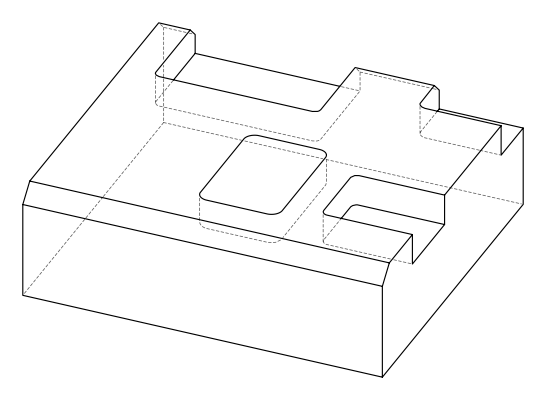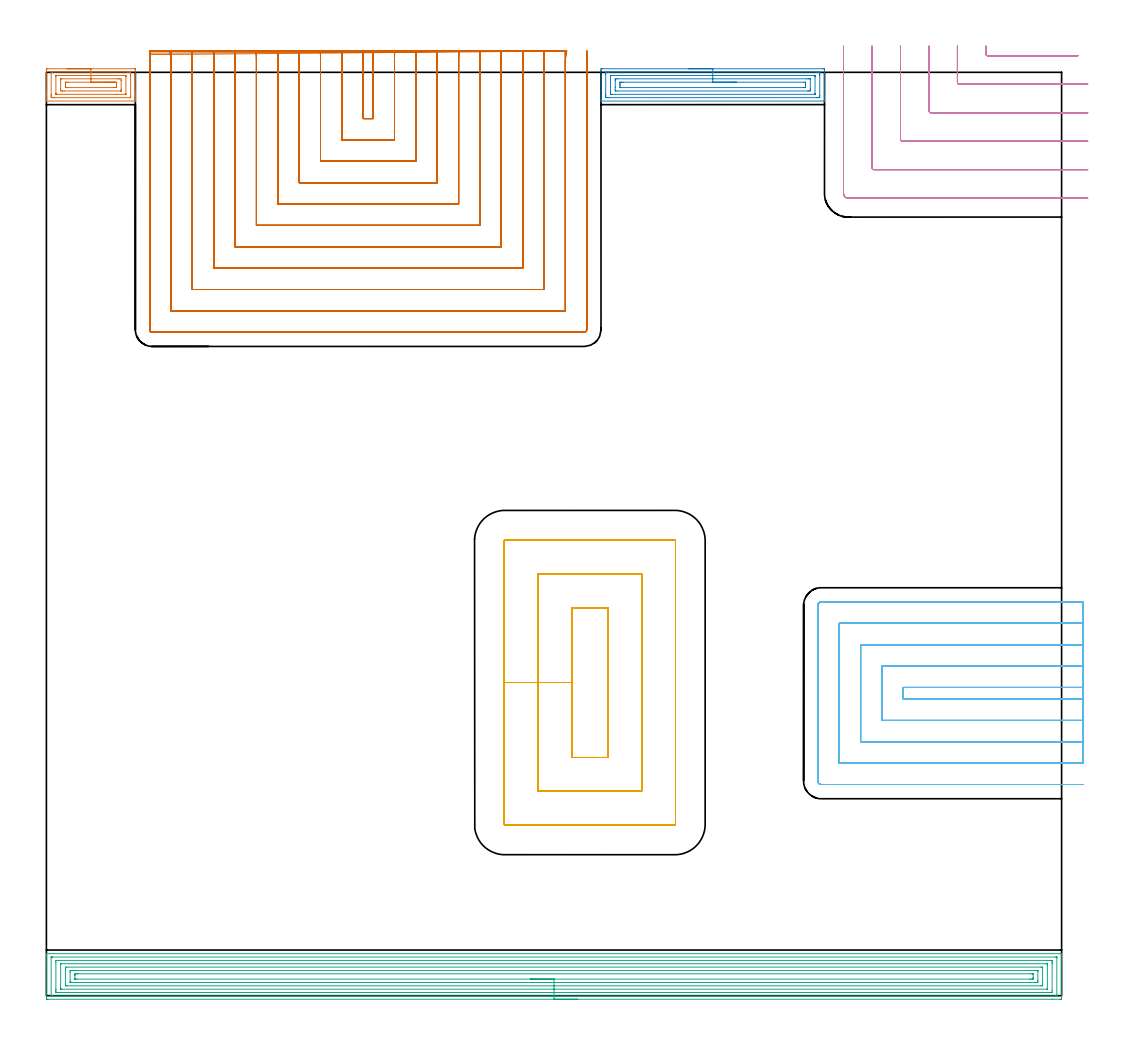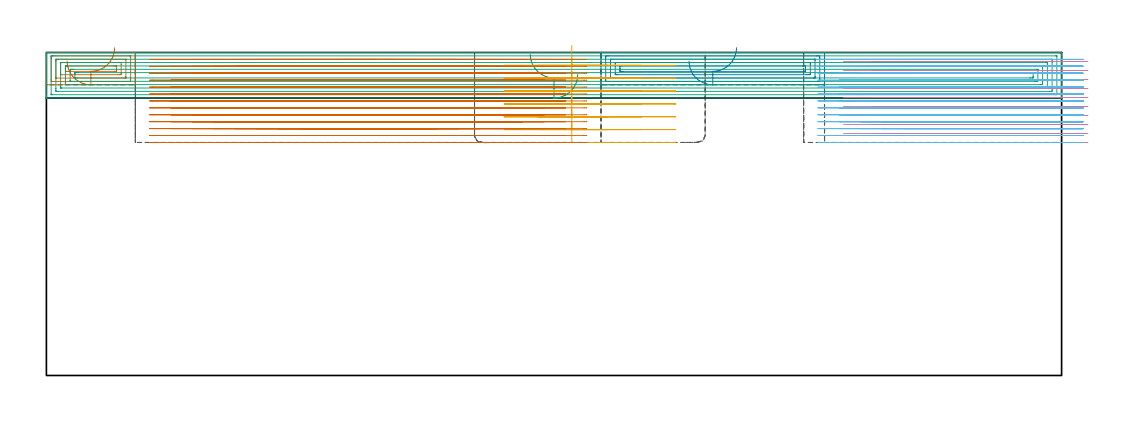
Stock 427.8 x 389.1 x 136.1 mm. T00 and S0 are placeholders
(PLAN: 7 operations, 3 tool changes, 215.9 min)
(1 AREA_MILL | FG_CHAMFER_SURFACE | UGT0205_001 | 1.79 min | 4104 mm3)
(2 AREA_MILL_1 | FG_CHAMFER_SURFACE_1 | UGT0205_001 | 4.05 min | 9995 mm3)
(3 AREA_MILL_2 | FG_CHAMFER_SURFACE_2 | UGT0205_001 | 24.31 min | 78846 mm3)
(4 MILL_CORNER_NOTCH_RECTANGULAR | CORNER_NOTCH_RECTANGULAR | NXT0201_012 | Follow Part, ap 4, ae 75% | 14.27 min | 229534 mm3)
(5 MILL_RECTANGULAR_POCKET | POCKET_RECTANGULAR_STRAIGHT | NXT0201_007 | Follow Part, ap 6.25, ae 75% | 12.71 min | 528113 mm3)
(6 MILL_SLOT | SLOT_PARTIAL_RECTANGULAR | NXT0201_011 | Follow Part, ap 3, ae 75% | 38.99 min | 365409 mm3)
(7 MILL_SLOT_1 | SLOT_PARTIAL_RECTANGULAR_1 | NXT0201_011 | Follow Part, ap 3, ae 75% | 119.79 min | 856792 mm3)
(TOOL UGT0205_001 | Chamfer Mill 20 x 3 x 45 deg. | D20 FL50 Z2)
(TOOL NXT0201_012 | ENDMILL 16mm [2P460-1600-NA 1630] | D16 FL38 Z6)
(TOOL NXT0201_007 | ENDMILL 25mm [R216.25-25050GCK54P 1620] | D25 R3 FL54 Z5)
(TOOL NXT0201_011 | ENDMILL 12mm [2P460-1200-NA 1630] | D12 FL38 Z6)
(OP 1 AREA_MILL)
G17 G21 G94 G90
T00 M6
G54
G17 G0 G90 X8.75 Y390.6 S1061 M3
G43 Z146.1 H0
Z132.5
G94 G1 X8.788 Z131.628 F250.
X8.902 Z130.763
X9.091 Z129.912
X9.353 Z129.08
X9.687 Z128.274
X10.09 Z127.5
X10.558 Z126.764
X11.09 Z126.072
X11.679 Z125.429
X12.322 Z124.84
X13.014 Z124.308
X13.75 Z123.84
X14.524 Z123.437
X15.33 Z123.103
X16.162 Z122.841
X17.014 Z122.652
X17.878 Z122.538
X18.75 Z122.5
X36.956
X37.279 Y390.596 Z122.502
X37.49 Y390.591 Z122.505
X37.5 Y390.374 Z122.722
Y381.13 Z131.963
Y380.441 Z132.657
Y380.24 Z132.857
Y379.551 Z133.546
Y379.35 Z133.746
Y378.948 Z134.15
Y377.972 Z135.127
Y377.57 Z135.528
Y377.257 Z135.841
Y377.028 Z136.064
X37.491 Y377.003 Z136.089
X37.4 Y377. Z136.1
X0.1
X0.01 Y377.003 Z136.089
X0.007 Y377.026 Z136.066
X0. Y377.257 Z135.841
Y378.949 Z134.15
Y379.35 Z133.746
Y379.551 Z133.546
Y380.24 Z132.857
Y380.441 Z132.657
Y381.13 Z131.963
X0.001 Y390.03 Z123.067
X0.003 Y390.572 Z122.525
X0.007 Y390.591 Z122.505
X0.544 Y390.6 Z122.5
X18.75
Y389.186 Z123.914
X34.291
X35.137 Y389.182 Z123.918
X35.18 Y389.179 Z123.921
X35.49 Y389.14 Z123.96
X35.497 Y388.822 Z124.278
X35.499 Y388.25 Z124.85
X35.5 Y387.929 Z125.171
X35.499 Y379.03 Z134.07
X35.492 Y378.46 Z134.64
X35.49 Y378.427 Z134.673
X35.363 Y378.42 Z134.68
X35.272 Y378.416 Z134.684
X35.225 Y378.414 Z134.686
X35.18
X3.209
X2.363 Y378.418 Z134.682
X2.32 Y378.421 Z134.679
X2.01 Y378.46 Z134.64
X2.003 Y378.778 Z134.322
X2.001 Y379.35 Z133.75
X2. Y379.671 Z133.429
X2.001 Y388.57 Z124.53
X2.008 Y389.14 Z123.96
X2.01 Y389.173 Z123.927
X2.137 Y389.18 Z123.92
X2.228 Y389.184 Z123.916
X2.275 Y389.186 Z123.914
X2.32
X18.75
Y387.772 Z125.328
X32.993 Y387.771 Z125.329
X33.403 Y387.77 Z125.33
X33.461 Y387.768 Z125.332
X33.488 Y387.765 Z125.335
X33.493 Y387.65 Z125.45
X33.499 Y387.457 Z125.643
X33.5 Y387.36 Z125.74
Y387.263 Z125.837
Y380.144 Z132.956
X33.498 Y380.047 Z133.053
X33.49 Y379.854 Z133.246
X33.485 Y379.834 Z133.266
X33.479 Y379.832 Z133.268
X33.455 Y379.829 Z133.271
X29.434 Y379.828 Z133.272
X4.507 Y379.829 Z133.271
X4.097 Y379.83 Z133.27
X4.039 Y379.832 Z133.268
X4.012 Y379.835 Z133.265
X4.007 Y379.95 Z133.15
X4.001 Y380.143 Z132.957
X4. Y380.24 Z132.86
Y380.337 Z132.763
Y387.456 Z125.644
X4.002 Y387.553 Z125.547
X4.01 Y387.746 Z125.354
X4.015 Y387.766 Z125.334
X4.021 Y387.768 Z125.332
X4.045 Y387.771 Z125.329
X8.118 Y387.772 Z125.328
X18.75
Y386.357 Z126.743
X29.963
X30.739 Y386.356 Z126.744
X30.854 Y386.355 Z126.745
X31.49 Y386.34 Z126.76
X31.499 Y385.708 Z127.392
X31.5 Y385.58 Z127.52
X31.499 Y382.02 Z131.08
X31.493 Y381.264 Z131.836
X31.484 Y381.249 Z131.851
X31.466 Y381.246 Z131.854
X31.418 Y381.244 Z131.856
X31.321 Y381.243 Z131.857
X31.127
X7.537
X6.761 Y381.244 Z131.856
X6.646 Y381.245 Z131.855
X6.01 Y381.26 Z131.84
X6.001 Y381.892 Z131.208
X6. Y382.02 Z131.08
X6.001 Y385.58 Z127.52
X6.007 Y386.336 Z126.764
X6.016 Y386.351 Z126.749
X6.034 Y386.354 Z126.746
X6.082 Y386.356 Z126.744
X6.179 Y386.357 Z126.743
X6.373
X18.75
Y384.943 Z128.157
X28.963 Y384.942 Z128.158
X29.216 Y384.94 Z128.16
X29.383 Y384.936 Z128.164
X29.49 Y384.928 Z128.172
X29.493 Y384.869 Z128.231
X29.497 Y384.69 Z128.41
X29.5 Y384.152 Z128.948
Y383.8 Z129.3
Y382.91 Z130.19
Y382.776 Z130.324
X29.498 Y382.708 Z130.392
X29.494 Y382.675 Z130.425
X29.491 Y382.665 Z130.435
X29.467 Y382.663 Z130.437
X29.214 Y382.658 Z130.442
X28.963 Y382.657 Z130.443
X28.328
X8.537 Y382.658 Z130.442
X8.284 Y382.66 Z130.44
X8.117 Y382.664 Z130.436
X8.01 Y382.672 Z130.428
X8.007 Y382.731 Z130.369
X8.003 Y382.91 Z130.19
X8. Y383.448 Z129.652
Y383.8 Z129.3
Y384.69 Z128.41
Y384.824 Z128.276
X8.002 Y384.892 Z128.208
X8.006 Y384.925 Z128.175
X8.009 Y384.935 Z128.165
X8.033 Y384.937 Z128.163
X8.286 Y384.942 Z128.158
X8.537 Y384.943 Z128.157
X9.172
X18.75
X19.622 Z128.195
X20.486 Z128.309
X21.338 Z128.498
X22.17 Z128.76
X22.976 Z129.094
X23.75 Z129.497
X24.486 Z129.965
X25.178 Z130.496
X25.821 Z131.086
X26.41 Z131.729
X26.942 Z132.421
X27.41 Z133.157
X27.813 Z133.931
X28.147 Z134.737
X28.409 Z135.569
X28.598 Z136.42
X28.712 Z137.285
X28.75 Z138.157
G0 Z146.1
M5
M2
(OP 2 AREA_MILL_1)
G17 G21 G94 G90
T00 M6
G54
G17 G0 G90 X270.8 Y390.6 S1061 M3
G43 Z146.1 H0
Z132.5
G94 G1 X270.838 Z131.628 F250.
X270.952 Z130.764
X271.141 Z129.912
X271.403 Z129.08
X271.737 Z128.274
X272.14 Z127.5
X272.608 Z126.764
X273.14 Z126.072
X273.729 Z125.429
X274.372 Z124.84
X275.064 Z124.308
X275.8 Z123.84
X276.574 Z123.437
X277.38 Z123.103
X278.212 Z122.841
X279.064 Z122.652
X279.928 Z122.538
X280.8 Z122.5
X327.276
X327.6 Y390.597 Z122.502
X327.89 Y390.592 Z122.506
X327.9 Y390.298 Z122.799
Y380.24 Z132.854
Y378.813 Z134.284
Y378.46 Z134.635
Y377.755 Z135.344
Y377.452 Z135.648
Y377.05 Z136.042
X327.89 Y377.003 Z136.088
X327.723 Y377. Z136.1
X233.877
X233.71 Y377.003 Z136.088
X233.707 Y377.048 Z136.044
X233.7 Y377.452 Z135.648
Y377.755 Z135.344
Y378.46 Z134.635
Y379.703 Z133.394
Y381.13 Z131.965
Y389.761 Z123.337
X233.702 Y390.03 Z123.068
X233.708 Y390.592 Z122.506
X233.757 Y390.594 Z122.504
X234.324 Y390.6 Z122.5
X280.8
Y389.186 Z123.914
X324.595
X325.445 Y389.183 Z123.917
X325.489 Y389.18 Z123.92
X325.89 Y389.14 Z123.96
X325.897 Y388.733 Z124.367
X325.899 Y388.25 Z124.85
X325.9 Y387.84 Z125.26
X325.899 Y379.35 Z133.75
X325.897 Y378.943 Z134.157
X325.89 Y378.46 Z134.64
X325.529 Y378.42 Z134.68
X325.489 Y378.418 Z134.682
X324.641 Y378.414 Z134.686
X324.595
X237.005
X236.155 Y378.417 Z134.683
X236.112 Y378.42 Z134.68
X235.71 Y378.46 Z134.64
X235.703 Y378.867 Z134.233
X235.701 Y379.35 Z133.75
X235.7 Y379.76 Z133.34
X235.701 Y388.25 Z124.85
X235.703 Y388.657 Z124.443
X235.71 Y389.14 Z123.96
X236.071 Y389.18 Z123.92
X236.112 Y389.182 Z123.918
X236.959 Y389.186 Z123.914
X237.005
X280.8
Y387.771 Z125.329
X323.288
X323.701 Y387.769 Z125.331
X323.838 Y387.767 Z125.333
X323.88 Y387.765 Z125.335
X323.89 Y387.69 Z125.41
X323.895 Y387.558 Z125.542
X323.898 Y387.36 Z125.74
X323.9 Y387.162 Z125.938
X323.899 Y380.24 Z132.86
X323.898 Y380.044 Z133.056
X323.89 Y379.845 Z133.255
X323.886 Y379.834 Z133.266
X323.88 Y379.832 Z133.268
X323.856 Y379.83 Z133.27
X323.804 Y379.829 Z133.271
X323.701 Y379.828 Z133.272
X238.312 Y379.829 Z133.271
X237.899 Y379.831 Z133.269
X237.762 Y379.833 Z133.267
X237.72 Y379.835 Z133.265
X237.71 Y379.911 Z133.189
X237.705 Y380.042 Z133.058
X237.702 Y380.24 Z132.86
X237.7 Y380.438 Z132.662
X237.701 Y387.36 Z125.74
X237.702 Y387.556 Z125.544
X237.71 Y387.755 Z125.345
X237.714 Y387.766 Z125.334
X237.72 Y387.768 Z125.332
X237.744 Y387.77 Z125.33
X237.796 Y387.771 Z125.329
X237.899 Y387.772 Z125.328
X280.8 Y387.771 Z125.329
Y386.357 Z126.743
X320.239
X321.02 Y386.355 Z126.745
X321.794 Y386.351 Z126.749
X321.89 Y386.341 Z126.759
X321.895 Y386.237 Z126.863
X321.898 Y386.018 Z127.082
X321.9 Y382.034 Z131.066
X321.898 Y381.582 Z131.518
X321.895 Y381.363 Z131.737
X321.89 Y381.259 Z131.841
X321.794 Y381.249 Z131.851
X321.02 Y381.243 Z131.857
X320.907
X240.467
X239.778 Y381.25 Z131.85
X239.71 Y381.26 Z131.84
X239.705 Y381.362 Z131.738
X239.702 Y381.577 Z131.523
X239.7 Y382.91 Z130.19
Y385.566 Z127.534
X239.702 Y386.023 Z127.077
X239.705 Y386.238 Z126.862
X239.71 Y386.34 Z126.76
X239.778 Y386.35 Z126.75
X240.467 Y386.357 Z126.743
X240.58
X280.8
Y384.943 Z128.157
X319.232 Y384.942 Z128.158
X319.876 Y384.939 Z128.161
X319.883 Y384.937 Z128.163
X319.894 Y384.921 Z128.179
X319.897 Y384.69 Z128.41
X319.9 Y384.025 Z129.075
Y383.8 Z129.3
Y383.135 Z129.965
X319.897 Y382.91 Z130.19
X319.893 Y382.744 Z130.356
X319.89 Y382.668 Z130.432
X319.74 Y382.663 Z130.437
X319.484 Y382.659 Z130.441
X319.232 Y382.658 Z130.442
X318.593 Y382.657 Z130.443
X242.368 Y382.658 Z130.442
X241.724 Y382.661 Z130.439
X241.717 Y382.663 Z130.437
X241.706 Y382.679 Z130.421
X241.703 Y382.91 Z130.19
X241.7 Y383.575 Z129.525
Y383.8 Z129.3
Y384.465 Z128.635
X241.703 Y384.69 Z128.41
X241.707 Y384.856 Z128.244
X241.71 Y384.932 Z128.168
X241.86 Y384.937 Z128.163
X242.116 Y384.941 Z128.159
X242.368 Y384.943 Z128.157
X243.007
X280.8
X281.672 Z128.195
X282.536 Z128.309
X283.388 Z128.498
X284.22 Z128.76
X285.026 Z129.094
X285.8 Z129.497
X286.536 Z129.965
X287.228 Z130.496
X287.871 Z131.086
X288.46 Z131.729
X288.992 Z132.421
X289.46 Z133.157
X289.863 Z133.931
X290.197 Z134.737
X290.459 Z135.569
X290.648 Z136.42
X290.762 Z137.285
X290.8 Z138.157
G0 Z146.1
M5
M2
(OP 3 AREA_MILL_2)
G17 G21 G94 G90
T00 M6
G54
G17 G0 G90 X223.9 Y-1.5 S1061 M3
G43 Z146.1 H0
Z126.9
G94 G1 X223.862 Z126.028 F250.
X223.748 Z125.164
X223.559 Z124.312
X223.297 Z123.48
X222.963 Z122.674
X222.56 Z121.9
X222.092 Z121.164
X221.56 Z120.472
X220.971 Z119.829
X220.328 Z119.24
X219.636 Z118.709
X218.9 Z118.24
X218.126 Z117.837
X217.32 Z117.503
X216.488 Z117.241
X215.637 Z117.052
X214.772 Z116.938
X213.9 Z116.9
X0.63
X0.236 Y-1.496 Z116.902
X0.01 Y-1.493 Z116.905
X0.005 Y-1.11 Z117.288
X0. Y-0.491 Z117.906
Y14.06 Z132.456
Y16.432 Z134.827
Y17.15 Z135.55
Y17.38 Z135.78
X0.003 Y17.542 Z135.935
X0.01 Y17.697 Z136.089
X0.183 Y17.7 Z136.1
X427.617
X427.79 Y17.697 Z136.089
X427.797 Y17.542 Z135.935
X427.8 Y17.38 Z135.78
Y17.15 Z135.55
Y16.432 Z134.827
Y15.196 Z133.593
Y13.801 Z132.197
Y-1.11 Z117.288
X427.797 Y-1.371 Z117.026
X427.79 Y-1.492 Z116.906
X427.667 Y-1.499 Z116.899
X427.17 Y-1.5 Z116.9
X423.838
X213.9
Y-0.086 Z118.314
X2.419
X2.268 Y-0.085 Z118.315
X2.058 Y-0.081 Z118.319
X2.013 Y-0.079 Z118.321
X2.007 Y-0.05 Z118.35
X2.004 Y-0.015 Z118.385
X2. Y0.178 Z118.578
Y15.966 Z134.366
X2.002 Y16.103 Z134.503
X2.006 Y16.212 Z134.612
X2.01 Y16.278 Z134.678
X2.047 Y16.28 Z134.68
X2.419 Y16.285 Z134.685
X2.568 Y16.286 Z134.686
X425.382 Y16.285 Z134.685
X425.532
X425.742 Y16.281 Z134.681
X425.787 Y16.279 Z134.679
X425.793 Y16.25 Z134.65
X425.796 Y16.215 Z134.615
X425.8 Y16.022 Z134.422
Y0.234 Z118.634
X425.798 Y0.097 Z118.497
X425.794 Y-0.012 Z118.388
X425.79 Y-0.078 Z118.322
X425.753 Y-0.08 Z118.32
X425.382 Y-0.085 Z118.315
X425.232 Y-0.086 Z118.314
X213.9
Y1.328 Z119.728
X5.101 Y1.329 Z119.729
X4.403 Y1.33 Z119.73
X4.207 Y1.332 Z119.732
X4.019 Y1.335 Z119.735
X4.01 Y1.522 Z119.922
X4.003 Y1.722 Z120.122
X4. Y2.399 Z120.799
Y2.602 Z121.002
X4.001 Y14.003 Z132.403
X4.01 Y14.678 Z133.078
X4.017 Y14.864 Z133.264
X5.101 Y14.871 Z133.271
X422.699
X423.398 Y14.87 Z133.27
X423.593 Y14.868 Z133.268
X423.78 Y14.865 Z133.265
X423.79 Y14.678 Z133.078
X423.797 Y14.478 Z132.878
X423.8 Y13.801 Z132.201
Y13.598 Z131.998
X423.799 Y2.197 Z120.597
X423.79 Y1.522 Z119.922
X423.783 Y1.336 Z119.736
X422.699 Y1.329 Z119.729
X213.9 Y1.328 Z119.728
Y2.743 Z121.143
X6.539
X6.15 Y2.745 Z121.145
X6.084 Y2.746 Z121.146
X6.019 Y2.749 Z121.149
X6.01 Y2.841 Z121.241
X6. Y3.271 Z121.671
X6.001 Y13.36 Z131.76
X6.002 Y13.415 Z131.815
X6.006 Y13.441 Z131.841
X6.009 Y13.449 Z131.849
X6.021 Y13.451 Z131.851
X6.165 Y13.455 Z131.855
X6.346 Y13.457 Z131.857
X421.261
X421.65 Y13.455 Z131.855
X421.716 Y13.454 Z131.854
X421.781 Y13.451 Z131.851
X421.79 Y13.359 Z131.759
X421.8 Y12.929 Z131.329
X421.799 Y2.84 Z121.24
X421.798 Y2.785 Z121.185
X421.794 Y2.759 Z121.159
X421.791 Y2.751 Z121.151
X421.779 Y2.749 Z121.149
X421.635 Y2.745 Z121.145
X421.454 Y2.743 Z121.143
X213.9
Y4.157 Z122.557
X8.678
X8.232 Y4.161 Z122.561
X8.021 Y4.164 Z122.564
X8.01 Y4.284 Z122.684
X8.001 Y4.817 Z123.217
X8. Y10.958 Z129.358
X8.001 Y11.17 Z129.57
X8.009 Y11.826 Z130.226
X8.02 Y12.036 Z130.436
X8.682 Y12.043 Z130.443
X419.122
X419.568 Y12.039 Z130.439
X419.779 Y12.036 Z130.436
X419.79 Y11.916 Z130.316
X419.799 Y11.383 Z129.783
X419.8 Y5.242 Z123.642
X419.799 Y5.03 Z123.43
X419.791 Y4.374 Z122.774
X419.78 Y4.164 Z122.564
X419.567 Y4.161 Z122.561
X419.122 Y4.157 Z122.557
X213.9
Y5.571 Z123.971
X10.466 Y5.572 Z123.972
X10.124 Y5.575 Z123.975
X10.027 Y5.578 Z123.978
X10.01 Y5.58 Z123.98
X10.007 Y5.595 Z123.995
X10.003 Y5.633 Z124.033
X10.001 Y5.755 Z124.155
X10. Y5.907 Z124.307
X10.001 Y9.872 Z128.272
X10.006 Y10.293 Z128.693
X10.01 Y10.521 Z128.921
X10.019 Y10.622 Z129.022
X10.128 Y10.625 Z129.025
X10.466 Y10.627 Z129.027
X11.018 Y10.629 Z129.029
X11.361
X417.334 Y10.628 Z129.028
X417.676 Y10.625 Z129.025
X417.773 Y10.622 Z129.022
X417.79 Y10.62 Z129.02
X417.793 Y10.605 Z129.005
X417.797 Y10.567 Z128.967
X417.799 Y10.445 Z128.845
X417.8 Y10.293 Z128.693
X417.799 Y6.328 Z124.728
X417.794 Y5.907 Z124.307
X417.79 Y5.679 Z124.079
X417.781 Y5.578 Z123.978
X417.672 Y5.575 Z123.975
X417.334 Y5.573 Z123.973
X416.782 Y5.571 Z123.971
X416.439
X213.9
Y6.985 Z125.385
X12.944
X12.255 Y6.987 Z125.387
X12.046 Y6.99 Z125.39
X12.01 Y6.992 Z125.392
X12.007 Y7.002 Z125.402
X12.002 Y7.032 Z125.432
X12. Y8.539 Z126.939
X12.001 Y8.788 Z127.188
X12.006 Y9.038 Z127.438
X12.01 Y9.199 Z127.599
X12.084 Y9.208 Z127.608
X12.255 Y9.211 Z127.611
X12.461 Y9.213 Z127.613
X13.149 Y9.215 Z127.615
X13.354
X414.856
X415.545 Y9.213 Z127.613
X415.755 Y9.21 Z127.61
X415.79 Y9.208 Z127.608
X415.793 Y9.198 Z127.598
X415.798 Y9.168 Z127.568
X415.8 Y7.661 Z126.061
X415.799 Y7.412 Z125.812
X415.794 Y7.162 Z125.562
X415.79 Y7.001 Z125.401
X415.716 Y6.992 Z125.392
X415.545 Y6.989 Z125.389
X415.339 Y6.987 Z125.387
X414.651 Y6.985 Z125.385
X414.446
X213.9
X213.028 Z125.423
X212.164 Z125.537
X211.312 Z125.726
X210.48 Z125.988
X209.674 Z126.322
X208.9 Z126.725
X208.164 Z127.194
X207.472 Z127.725
X206.829 Z128.314
X206.24 Z128.957
X205.709 Z129.65
X205.24 Z130.385
X204.837 Z131.159
X204.503 Z131.965
X204.241 Z132.797
X204.052 Z133.649
X203.938 Z134.514
X203.9 Z135.385
G0 Z146.1
M5
M2
(OP 4 MILL_CORNER_NOTCH_RECTANGULAR)
G17 G21 G94 G90
T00 M6
G54
G17 G0 G90 X395.887 Y400.1 S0 M3
G43 Z146.1 H1
Z132.31
G94 G1 X395.899 Y397.1 F250.
X395.9 Y396.894 F500.
G3 X396.694 Y396.1 R0.8
G1 X431.673
X434.673 F250.
G0 Z146.1
X383.883 Y400.1
Z132.31
G1 X383.899 Y397.1
X383.9 Y396.846 F500.
Y384.895
G3 X384.695 Y384.1 R0.8
G1 X435.8
X438.8 F250.
G0 Z146.1
X371.878 Y400.1
Z132.31
G1 X371.899 Y397.1
X371.9 Y396.846 F500.
Y372.895
G3 X372.695 Y372.1 R0.8
G1 X435.8
X438.8 F250.
G0 Z146.1
X359.867 Y400.1
Z132.31
G1 X359.899 Y397.1
G2 X359.9 Y396.846 R24. F500.
G1 Y360.895
G3 X360.695 Y360.1 R0.8
G1 X435.8
X438.8 F250.
G0 Z146.1
X347.834 Y400.099
Z132.31
G1 X347.897 Y397.1
G2 X347.9 Y396.846 R12. F500.
G1 Y348.896
G3 X348.696 Y348.1 R0.8
G1 X435.8
X438.8 F250.
G0 Z146.1
X335.9 Y399.846
Z132.31
G1 Y396.846
Y338.1 F500.
G3 X337.9 Y336.1 R2.
G1 X435.8
X438.8 F250.
G0 Z146.1
X395.9 Y400.1
Z128.52
G1 Y397.1
Y396.895 F500.
G3 X396.695 Y396.1 R0.8
G1 X431.673
X434.673 F250.
G0 Z146.1
X383.9 Y400.1
Z128.52
G1 Y397.1
Y384.895 F500.
G3 X384.695 Y384.1 R0.8
G1 X435.8
X438.8 F250.
G0 Z146.1
X371.9 Y400.1
Z128.52
G1 Y397.1
Y372.895 F500.
G3 X372.695 Y372.1 R0.8
G1 X435.8
X438.8 F250.
G0 Z146.1
X359.9 Y400.1
Z128.52
G1 Y397.1
Y360.895 F500.
G3 X360.695 Y360.1 R0.8
G1 X435.8
X438.8 F250.
G0 Z146.1
X347.9 Y400.1
Z128.52
G1 Y397.1
Y348.896 F500.
G3 X348.696 Y348.1 R0.8
G1 X435.8
X438.8 F250.
G0 Z146.1
X335.9 Y400.1
Z128.52
G1 Y397.1
Y338.1 F500.
G3 X337.9 Y336.1 R2.
G1 X435.8
X438.8 F250.
G0 Z146.1
X395.9 Y400.1
Z124.73
G1 Y397.1
Y396.894 F500.
G3 X396.694 Y396.1 R0.8
G1 X431.673
X434.673 F250.
G0 Z146.1
X383.9 Y400.1
Z124.73
G1 Y397.1
Y384.895 F500.
G3 X384.695 Y384.1 R0.8
G1 X435.8
X438.8 F250.
G0 Z146.1
X371.9 Y400.1
Z124.73
G1 Y397.1
Y372.895 F500.
G3 X372.695 Y372.1 R0.8
G1 X435.8
X438.8 F250.
G0 Z146.1
X359.9 Y400.1
Z124.73
G1 Y397.1
Y360.895 F500.
G3 X360.695 Y360.1 R0.8
G1 X435.8
X438.8 F250.
G0 Z146.1
X347.9 Y400.1
Z124.73
G1 Y397.1
Y348.896 F500.
G3 X348.696 Y348.1 R0.8
G1 X435.8
X438.8 F250.
G0 Z146.1
X335.9 Y400.1
Z124.73
G1 Y397.1
Y338.1 F500.
G3 X337.9 Y336.1 R2.
G1 X435.8
X438.8 F250.
G0 Z146.1
X395.9 Y400.1
Z120.94
G1 Y397.1
Y396.894 F500.
G3 X396.694 Y396.1 R0.8
G1 X431.673
X434.673 F250.
G0 Z146.1
X383.9 Y400.1
Z120.94
G1 Y397.1
Y384.895 F500.
G3 X384.695 Y384.1 R0.8
G1 X435.8
X438.8 F250.
G0 Z146.1
X371.9 Y400.1
Z120.94
G1 Y397.1
Y372.895 F500.
G3 X372.695 Y372.1 R0.8
G1 X435.8
X438.8 F250.
G0 Z146.1
X359.9 Y400.1
Z120.94
G1 Y397.1
Y360.895 F500.
G3 X360.695 Y360.1 R0.8
G1 X435.8
X438.8 F250.
G0 Z146.1
X347.9 Y400.1
Z120.94
G1 Y397.1
Y348.896 F500.
G3 X348.696 Y348.1 R0.8
G1 X435.8
X438.8 F250.
G0 Z146.1
X335.9 Y400.1
Z120.94
G1 Y397.1
Y338.1 F500.
G3 X337.9 Y336.1 R2.
G1 X435.8
X438.8 F250.
G0 Z146.1
X395.9 Y400.1
Z117.15
G1 Y397.1
Y396.894 F500.
G3 X396.694 Y396.1 R0.8
G1 X431.673
X434.673 F250.
G0 Z146.1
X383.9 Y400.1
Z117.15
G1 Y397.1
Y384.895 F500.
G3 X384.695 Y384.1 R0.8
G1 X435.8
X438.8 F250.
G0 Z146.1
X371.9 Y400.1
Z117.15
G1 Y397.1
Y372.895 F500.
G3 X372.695 Y372.1 R0.8
G1 X435.8
X438.8 F250.
G0 Z146.1
X359.9 Y400.1
Z117.15
G1 Y397.1
Y360.895 F500.
G3 X360.695 Y360.1 R0.8
G1 X435.8
X438.8 F250.
G0 Z146.1
X347.9 Y400.1
Z117.15
G1 Y397.1
Y348.896 F500.
G3 X348.696 Y348.1 R0.8
G1 X435.8
X438.8 F250.
G0 Z146.1
X335.9 Y400.1
Z117.15
G1 Y397.1
Y338.1 F500.
G3 X337.9 Y336.1 R2.
G1 X435.8
X438.8 F250.
G0 Z146.1
X395.9 Y400.1
Z113.36
G1 Y397.1
Y396.895 F500.
G3 X396.694 Y396.1 R0.8
G1 X431.673
X434.673 F250.
G0 Z146.1
X383.9 Y400.1
Z113.36
G1 Y397.1
Y384.895 F500.
G3 X384.695 Y384.1 R0.8
G1 X435.8
X438.8 F250.
G0 Z146.1
X371.9 Y400.1
Z113.36
G1 Y397.1
Y372.895 F500.
G3 X372.695 Y372.1 R0.8
G1 X435.8
X438.8 F250.
G0 Z146.1
X359.9 Y400.1
Z113.36
G1 Y397.1
Y360.895 F500.
G3 X360.695 Y360.1 R0.8
G1 X435.8
X438.8 F250.
G0 Z146.1
X347.9 Y400.1
Z113.36
G1 Y397.1
Y348.896 F500.
G3 X348.696 Y348.1 R0.8
G1 X435.8
X438.8 F250.
G0 Z146.1
X335.9 Y400.1
Z113.36
G1 Y397.1
Y338.1 F500.
G3 X337.9 Y336.1 R2.
G1 X435.8
X438.8 F250.
G0 Z146.1
X395.9 Y400.1
Z109.57
G1 Y397.1
Y396.895 F500.
G3 X396.694 Y396.1 R0.8
G1 X431.673
X434.673 F250.
G0 Z146.1
X383.9 Y400.1
Z109.57
G1 Y397.1
Y384.895 F500.
G3 X384.695 Y384.1 R0.8
G1 X435.8
X438.8 F250.
G0 Z146.1
X371.9 Y400.1
Z109.57
G1 Y397.1
Y372.895 F500.
G3 X372.695 Y372.1 R0.8
G1 X435.8
X438.8 F250.
G0 Z146.1
X359.9 Y400.1
Z109.57
G1 Y397.1
Y360.895 F500.
G3 X360.695 Y360.1 R0.8
G1 X435.8
X438.8 F250.
G0 Z146.1
X347.9 Y400.1
Z109.57
G1 Y397.1
Y348.896 F500.
G3 X348.696 Y348.1 R0.8
G1 X435.8
X438.8 F250.
G0 Z146.1
X335.9 Y400.1
Z109.57
G1 Y397.1
Y338.1 F500.
G3 X337.9 Y336.1 R2.
G1 X435.8
X438.8 F250.
G0 Z146.1
X395.9 Y400.1
Z105.78
G1 Y397.1
Y396.895 F500.
G3 X396.694 Y396.1 R0.8
G1 X431.673
X434.673 F250.
G0 Z146.1
X383.9 Y400.1
Z105.78
G1 Y397.1
Y384.895 F500.
G3 X384.695 Y384.1 R0.8
G1 X435.8
X438.8 F250.
G0 Z146.1
X371.9 Y400.1
Z105.78
G1 Y397.1
Y372.895 F500.
G3 X372.695 Y372.1 R0.8
G1 X435.8
X438.8 F250.
G0 Z146.1
X359.9 Y400.1
Z105.78
G1 Y397.1
Y360.895 F500.
G3 X360.695 Y360.1 R0.8
G1 X435.8
X438.8 F250.
G0 Z146.1
X347.9 Y400.1
Z105.78
G1 Y397.1
Y348.896 F500.
G3 X348.696 Y348.1 R0.8
G1 X435.8
X438.8 F250.
G0 Z146.1
X335.9 Y400.1
Z105.78
G1 Y397.1
Y338.1 F500.
G3 X337.9 Y336.1 R2.
G1 X435.8
X438.8 F250.
G0 Z146.1
X395.9 Y400.1
Z101.99
G1 Y397.1
Y396.895 F500.
G3 X396.694 Y396.1 R0.8
G1 X431.673
X434.673 F250.
G0 Z146.1
X383.9 Y400.1
Z101.99
G1 Y397.1
Y384.895 F500.
G3 X384.695 Y384.1 R0.8
G1 X435.8
X438.8 F250.
G0 Z146.1
X371.9 Y400.1
Z101.99
G1 Y397.1
Y372.895 F500.
G3 X372.695 Y372.1 R0.8
G1 X435.8
X438.8 F250.
G0 Z146.1
X359.9 Y400.1
Z101.99
G1 Y397.1
Y360.895 F500.
G3 X360.695 Y360.1 R0.8
G1 X435.8
X438.8 F250.
G0 Z146.1
X347.9 Y400.1
Z101.99
G1 Y397.1
Y348.896 F500.
G3 X348.696 Y348.1 R0.8
G1 X435.8
X438.8 F250.
G0 Z146.1
X335.9 Y400.1
Z101.99
G1 Y397.1
Y338.1 F500.
G3 X337.9 Y336.1 R2.
G1 X435.8
X438.8 F250.
G0 Z146.1
X395.9 Y400.1
Z98.2
G1 Y397.1
Y396.895 F500.
G3 X396.694 Y396.1 R0.8
G1 X431.673
X434.673 F250.
G0 Z146.1
X383.9 Y400.1
Z98.2
G1 Y397.1
Y384.895 F500.
G3 X384.695 Y384.1 R0.8
G1 X435.8
X438.8 F250.
G0 Z146.1
X371.9 Y400.1
Z98.2
G1 Y397.1
Y372.895 F500.
G3 X372.695 Y372.1 R0.8
G1 X435.8
X438.8 F250.
G0 Z146.1
X359.9 Y400.1
Z98.2
G1 Y397.1
Y360.895 F500.
G3 X360.695 Y360.1 R0.8
G1 X435.8
X438.8 F250.
G0 Z146.1
X347.9 Y400.1
Z98.2
G1 Y397.1
Y348.896 F500.
G3 X348.696 Y348.1 R0.8
G1 X435.8
X438.8 F250.
G0 Z146.1
X335.9 Y400.1
Z98.2
G1 Y397.1
Y338.1 F500.
G3 X337.9 Y336.1 R2.
G1 X435.8
X438.8 F250.
G0 Z146.1
M5
M2
(OP 5 MILL_RECTANGULAR_POCKET)
G17 G21 G94 G90
T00 M6
G54
G17 G0 G90 X221.4 Y163.352 S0 M3
G43 Z146.1 H1
Z139.1
G94 G1 Y131.95 Z130.686 F250.
Y100.4 F500.
X236.6
Y163.5
X221.4
Y131.95
X207.15
Y86.15
X250.85
Y177.75
X207.15
Y131.95
X192.9
Y72.2
G3 X193.2 Y71.9 R0.3
G1 X264.8
G3 X265.1 Y72.2 R0.3
G1 Y191.7
G3 X264.8 Y192. R0.3
G1 X193.2
G3 X192.9 Y191.7 R0.3
G1 Y131.95
Y130.95
G0 X221.4 Y163.352 Z133.686
G1 Y131.95 Z125.271 F250.
Y100.4 F500.
X236.6
Y163.5
X221.4
Y131.95
X207.15
Y86.15
X250.85
Y177.75
X207.15
Y131.95
X192.9
Y72.2
G3 X193.2 Y71.9 R0.3
G1 X264.8
G3 X265.1 Y72.2 R0.3
G1 Y191.7
G3 X264.8 Y192. R0.3
G1 X193.2
G3 X192.9 Y191.7 R0.3
G1 Y131.95
Y130.95
G0 X221.4 Y163.352 Z128.271
G1 Y131.95 Z119.857 F250.
Y100.4 F500.
X236.6
Y163.5
X221.4
Y131.95
X207.15
Y86.15
X250.85
Y177.75
X207.15
Y131.95
X192.9
Y72.2
G3 X193.2 Y71.9 R0.3
G1 X264.8
G3 X265.1 Y72.2 R0.3
G1 Y191.7
G3 X264.8 Y192. R0.3
G1 X193.2
G3 X192.9 Y191.7 R0.3
G1 Y131.95
Y130.95
G0 X221.4 Y163.352 Z122.857
G1 Y131.95 Z114.443 F250.
Y100.4 F500.
X236.6
Y163.5
X221.4
Y131.95
X207.15
Y86.15
X250.85
Y177.75
X207.15
Y131.95
X192.9
Y72.2
G3 X193.2 Y71.9 R0.3
G1 X264.8
G3 X265.1 Y72.2 R0.3
G1 Y191.7
G3 X264.8 Y192. R0.3
G1 X193.2
G3 X192.9 Y191.7 R0.3
G1 Y131.95
Y130.95
G0 X221.4 Y163.352 Z117.443
G1 Y131.95 Z109.029 F250.
Y100.4 F500.
X236.6
Y163.5
X221.4
Y131.95
X207.15
Y86.15
X250.85
Y177.75
X207.15
Y131.95
X192.9
Y72.2
G3 X193.2 Y71.9 R0.3
G1 X264.8
G3 X265.1 Y72.2 R0.3
G1 Y191.7
G3 X264.8 Y192. R0.3
G1 X193.2
G3 X192.9 Y191.7 R0.3
G1 Y131.95
Y130.95
G0 X221.4 Y163.352 Z112.029
G1 Y131.95 Z103.614 F250.
Y100.4 F500.
X236.6
Y163.5
X221.4
Y131.95
X207.15
Y86.15
X250.85
Y177.75
X207.15
Y131.95
X192.9
Y72.2
G3 X193.2 Y71.9 R0.3
G1 X264.8
G3 X265.1 Y72.2 R0.3
G1 Y191.7
G3 X264.8 Y192. R0.3
G1 X193.2
G3 X192.9 Y191.7 R0.3
G1 Y131.95
Y130.95
G0 X221.4 Y163.352 Z106.614
G1 Y131.95 Z98.2 F250.
Y100.4 F500.
X236.6
Y163.5
X221.4
Y131.95
X207.15
Y86.15
X250.85
Y177.75
X207.15
Y131.95
X192.9
Y72.2
G3 X193.2 Y71.9 R0.3
G1 X264.8
G3 X265.1 Y72.2 R0.3
G1 Y191.7
G3 X264.8 Y192. R0.3
G1 X193.2
G3 X192.9 Y191.7 R0.3
G1 Y131.95
Y130.95
G0 Z146.1
M5
M2
(OP 6 MILL_SLOT)
G17 G21 G94 G90
T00 M6
G54
G17 G0 G90 X436.8 Y129.9 S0 M3
G43 Z146.1 H1
Z133.185
G94 G1 X433.8 F250.
X361.1 F500.
Y125.
X433.8
X436.8 F250.
Y138.9
X433.8
X352.1 F500.
Y116.
X433.8
X436.8 F250.
Y147.9
X433.8
X343.1 F500.
Y107.
X433.8
X436.8 F250.
Y156.9
X433.8
X334.1 F500.
Y98.
X433.8
X436.8 F250.
Y165.9
X433.8
X326.5 F500.
G3 X325.1 Y164.5 R1.4
G1 Y90.4
G3 X326.5 Y89. R1.4
G1 X433.8
X436.8 F250.
G0 Y129.9 Z130.269
G1 X433.8
X361.1 F500.
Y125.
X433.8
X436.8 F250.
Y138.9
X433.8
X352.1 F500.
Y116.
X433.8
X436.8 F250.
Y147.9
X433.8
X343.1 F500.
Y107.
X433.8
X436.8 F250.
Y156.9
X433.8
X334.1 F500.
Y98.
X433.8
X436.8 F250.
Y165.9
X433.8
X326.5 F500.
G3 X325.1 Y164.5 R1.4
G1 Y90.4
G3 X326.5 Y89. R1.4
G1 X433.8
X436.8 F250.
G0 Y129.9 Z127.354
G1 X433.8
X361.1 F500.
Y125.
X433.8
X436.8 F250.
Y138.9
X433.8
X352.1 F500.
Y116.
X433.8
X436.8 F250.
Y147.9
X433.8
X343.1 F500.
Y107.
X433.8
X436.8 F250.
Y156.9
X433.8
X334.1 F500.
Y98.
X433.8
X436.8 F250.
Y165.9
X433.8
X326.5 F500.
G3 X325.1 Y164.5 R1.4
G1 Y90.4
G3 X326.5 Y89. R1.4
G1 X433.8
X436.8 F250.
G0 Y129.9 Z124.438
G1 X433.8
X361.1 F500.
Y125.
X433.8
X436.8 F250.
Y138.9
X433.8
X352.1 F500.
Y116.
X433.8
X436.8 F250.
Y147.9
X433.8
X343.1 F500.
Y107.
X433.8
X436.8 F250.
Y156.9
X433.8
X334.1 F500.
Y98.
X433.8
X436.8 F250.
Y165.9
X433.8
X326.5 F500.
G3 X325.1 Y164.5 R1.4
G1 Y90.4
G3 X326.5 Y89. R1.4
G1 X433.8
X436.8 F250.
G0 Y129.9 Z121.523
G1 X433.8
X361.1 F500.
Y125.
X433.8
X436.8 F250.
Y138.9
X433.8
X352.1 F500.
Y116.
X433.8
X436.8 F250.
Y147.9
X433.8
X343.1 F500.
Y107.
X433.8
X436.8 F250.
Y156.9
X433.8
X334.1 F500.
Y98.
X433.8
X436.8 F250.
Y165.9
X433.8
X326.5 F500.
G3 X325.1 Y164.5 R1.4
G1 Y90.4
G3 X326.5 Y89. R1.4
G1 X433.8
X436.8 F250.
G0 Y129.9 Z118.608
G1 X433.8
X361.1 F500.
Y125.
X433.8
X436.8 F250.
Y138.9
X433.8
X352.1 F500.
Y116.
X433.8
X436.8 F250.
Y147.9
X433.8
X343.1 F500.
Y107.
X433.8
X436.8 F250.
Y156.9
X433.8
X334.1 F500.
Y98.
X433.8
X436.8 F250.
Y165.9
X433.8
X326.5 F500.
G3 X325.1 Y164.5 R1.4
G1 Y90.4
G3 X326.5 Y89. R1.4
G1 X433.8
X436.8 F250.
G0 Y129.9 Z115.692
G1 X433.8
X361.1 F500.
Y125.
X433.8
X436.8 F250.
Y138.9
X433.8
X352.1 F500.
Y116.
X433.8
X436.8 F250.
Y147.9
X433.8
X343.1 F500.
Y107.
X433.8
X436.8 F250.
Y156.9
X433.8
X334.1 F500.
Y98.
X433.8
X436.8 F250.
Y165.9
X433.8
X326.5 F500.
G3 X325.1 Y164.5 R1.4
G1 Y90.4
G3 X326.5 Y89. R1.4
G1 X433.8
X436.8 F250.
G0 Y129.9 Z112.777
G1 X433.8
X361.1 F500.
Y125.
X433.8
X436.8 F250.
Y138.9
X433.8
X352.1 F500.
Y116.
X433.8
X436.8 F250.
Y147.9
X433.8
X343.1 F500.
Y107.
X433.8
X436.8 F250.
Y156.9
X433.8
X334.1 F500.
Y98.
X433.8
X436.8 F250.
Y165.9
X433.8
X326.5 F500.
G3 X325.1 Y164.5 R1.4
G1 Y90.4
G3 X326.5 Y89. R1.4
G1 X433.8
X436.8 F250.
G0 Y129.9 Z109.862
G1 X433.8
X361.1 F500.
Y125.
X433.8
X436.8 F250.
Y138.9
X433.8
X352.1 F500.
Y116.
X433.8
X436.8 F250.
Y147.9
X433.8
X343.1 F500.
Y107.
X433.8
X436.8 F250.
Y156.9
X433.8
X334.1 F500.
Y98.
X433.8
X436.8 F250.
Y165.9
X433.8
X326.5 F500.
G3 X325.1 Y164.5 R1.4
G1 Y90.4
G3 X326.5 Y89. R1.4
G1 X433.8
X436.8 F250.
G0 Y129.9 Z106.946
G1 X433.8
X361.1 F500.
Y125.
X433.8
X436.8 F250.
Y138.9
X433.8
X352.1 F500.
Y116.
X433.8
X436.8 F250.
Y147.9
X433.8
X343.1 F500.
Y107.
X433.8
X436.8 F250.
Y156.9
X433.8
X334.1 F500.
Y98.
X433.8
X436.8 F250.
Y165.9
X433.8
X326.5 F500.
G3 X325.1 Y164.5 R1.4
G1 Y90.4
G3 X326.5 Y89. R1.4
G1 X433.8
X436.8 F250.
G0 Y129.9 Z104.031
G1 X433.8
X361.1 F500.
Y125.
X433.8
X436.8 F250.
Y138.9
X433.8
X352.1 F500.
Y116.
X433.8
X436.8 F250.
Y147.9
X433.8
X343.1 F500.
Y107.
X433.8
X436.8 F250.
Y156.9
X433.8
X334.1 F500.
Y98.
X433.8
X436.8 F250.
Y165.9
X433.8
X326.5 F500.
G3 X325.1 Y164.5 R1.4
G1 Y90.4
G3 X326.5 Y89. R1.4
G1 X433.8
X436.8 F250.
G0 Y129.9 Z101.115
G1 X433.8
X361.1 F500.
Y125.
X433.8
X436.8 F250.
Y138.9
X433.8
X352.1 F500.
Y116.
X433.8
X436.8 F250.
Y147.9
X433.8
X343.1 F500.
Y107.
X433.8
X436.8 F250.
Y156.9
X433.8
X334.1 F500.
Y98.
X433.8
X436.8 F250.
Y165.9
X433.8
X326.5 F500.
G3 X325.1 Y164.5 R1.4
G1 Y90.4
G3 X326.5 Y89. R1.4
G1 X433.8
X436.8 F250.
G0 Y129.9 Z98.2
G1 X433.8
X361.1 F500.
Y125.
X433.8
X436.8 F250.
Y138.9
X433.8
X352.1 F500.
Y116.
X433.8
X436.8 F250.
Y147.9
X433.8
X343.1 F500.
Y107.
X433.8
X436.8 F250.
Y156.9
X433.8
X334.1 F500.
Y98.
X433.8
X436.8 F250.
Y165.9
X433.8
X326.5 F500.
G3 X325.1 Y164.5 R1.4
G1 Y90.4
G3 X326.5 Y89. R1.4
G1 X433.8
X436.8 F250.
G0 Z146.1
M5
M2
(OP 7 MILL_SLOT_1)
G17 G21 G94 G90
T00 M6
G54
G17 G0 G90 X133.436 Y398.1 S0 M3
G43 Z146.1 H1
Z133.185
G94 G1 X133.487 Y395.1 F250.
G2 X133.5 Y393.572 R90. F500.
G1 Y369.6
X137.7
Y393.572
G2 X137.713 Y395.1 R90.
G1 X137.764 Y398.1 F250.
X124.429 Y398.099
X124.486 Y395.1
G2 X124.5 Y393.572 R81. F500.
G1 Y360.6
X146.7
Y393.572
G2 X146.714 Y395.1 R81.
G1 X146.771 Y398.099 F250.
X115.42
X115.484 Y395.1
G2 X115.5 Y393.572 R72. F500.
G1 Y351.6
X155.7
Y393.572
G2 X155.716 Y395.1 R72.
G1 X155.78 Y398.099 F250.
X106.409
X106.481 Y395.1
G2 X106.5 Y393.572 R63. F500.
G1 Y342.6
X164.7
Y393.572
G2 X164.719 Y395.1 R63.
G1 X164.791 Y398.099 F250.
X97.393
X97.478 Y395.1
G2 X97.5 Y393.572 R54. F500.
G1 Y333.6
X173.7
Y393.572
G2 X173.722 Y395.1 R54.
G1 X173.806 Y398.099 F250.
X88.372 Y398.098
X88.474 Y395.1
G2 X88.5 Y393.572 R45. F500.
G1 Y324.6
X182.7
Y393.572
G2 X182.726 Y395.1 R45.
G1 X182.828 Y398.098 F250.
X79.34 Y398.097
X79.468 Y395.1
G2 X79.5 Y393.572 R36. F500.
G1 Y315.6
X191.7
Y393.572
G2 X191.732 Y395.1 R36.
G1 X191.86 Y398.097 F250.
X70.287 Y398.095
X70.457 Y395.1
G2 X70.5 Y393.572 R27. F500.
G1 Y306.6
X200.7
Y393.572
G2 X200.743 Y395.1 R27.
G1 X200.913 Y398.095 F250.
X61.18 Y398.089
X61.435 Y395.1
G2 X61.5 Y393.572 R18. F500.
G1 Y297.6
X209.7
Y393.572
G2 X209.765 Y395.1 R18.
G1 X210.02 Y398.089 F250.
X51.86 Y398.056
X52.369 Y395.1
G2 X52.5 Y393.572 R9. F500.
G1 Y288.6
X218.7
Y393.572
G2 X218.831 Y395.1 R9.
G1 X219.34 Y398.056 F250.
X43.5 Y396.572
Y393.572
Y280.7 F500.
G3 X44.6 Y279.6 R1.1
G1 X226.6
G3 X227.7 Y280.7 R1.1
G1 Y393.572
Y396.572 F250.
G0 X133.465 Y398.1 Z130.269
G1 X133.495 Y395.1
G2 X133.5 Y394.198 R90. F500.
G1 Y369.6
X137.7
Y394.197
G2 X137.705 Y395.1 R90.
G1 X137.735 Y398.1 F250.
X124.462
X124.495 Y395.1
G2 X124.5 Y394.198 R81. F500.
G1 Y360.6
X146.7
Y394.197
G2 X146.705 Y395.1 R81.
G1 X146.738 Y398.1 F250.
X115.457
X115.494 Y395.1
G2 X115.5 Y394.198 R72. F500.
G1 Y351.6
X155.7
Y394.197
G2 X155.706 Y395.1 R72.
G1 X155.743 Y398.1 F250.
X106.451
X106.494 Y395.1
G2 X106.5 Y394.198 R63. F500.
G1 Y342.6
X164.7
Y394.197
G2 X164.706 Y395.1 R63.
G1 X164.749 Y398.1 F250.
X97.442
X97.492 Y395.1
G2 X97.5 Y394.198 R54. F500.
G1 Y333.6
X173.7
Y394.197
G2 X173.708 Y395.1 R54.
G1 X173.758 Y398.1 F250.
X88.431 Y398.099
X88.491 Y395.1
G2 X88.5 Y394.198 R45. F500.
G1 Y324.6
X182.7
Y394.197
G2 X182.709 Y395.1 R45.
G1 X182.769 Y398.099 F250.
X79.414
X79.489 Y395.1
G2 X79.5 Y394.198 R36. F500.
G1 Y315.6
X191.7
Y394.197
G2 X191.711 Y395.1 R36.
G1 X191.787 Y398.099 F250.
X70.385 Y398.098
X70.485 Y395.1
G2 X70.5 Y394.198 R27. F500.
G1 Y306.6
X200.7
Y394.197
G2 X200.715 Y395.1 R27.
G1 X200.815 Y398.098 F250.
X61.327 Y398.096
X61.477 Y395.1
G2 X61.5 Y394.198 R18. F500.
G1 Y297.6
X209.7
Y394.197
G2 X209.723 Y395.1 R18.
G1 X209.873 Y398.096 F250.
X52.154 Y398.085
X52.455 Y395.1
G2 X52.5 Y394.198 R9. F500.
G1 Y288.6
X218.7
Y394.197
G2 X218.745 Y395.1 R9.
G1 X219.046 Y398.085 F250.
X43.5 Y397.198
Y394.198
Y280.7 F500.
G3 X44.6 Y279.6 R1.1
G1 X226.6
G3 X227.7 Y280.7 R1.1
G1 Y394.197
Y397.197 F250.
G0 X133.5 Y398.1 Z127.354
G1 Y395.1
Y369.6 F500.
X137.7
Y395.1
Y398.1 F250.
X124.5
Y395.1
Y360.6 F500.
X146.7
Y395.1
Y398.1 F250.
X115.5
Y395.1
Y351.6 F500.
X155.7
Y395.1
Y398.1 F250.
X106.5
Y395.1
Y342.6 F500.
X164.7
Y395.1
Y398.1 F250.
X97.5
Y395.1
Y333.6 F500.
X173.7
Y395.1
Y398.1 F250.
X88.5
Y395.1
Y324.6 F500.
X182.7
Y395.1
Y398.1 F250.
X79.5
Y395.1
Y315.6 F500.
X191.7
Y395.1
Y398.1 F250.
X70.5
Y395.1
Y306.6 F500.
X200.7
Y395.1
Y398.1 F250.
X61.499
X61.5 Y395.1
Y297.6 F500.
X209.7
Y395.1
X209.701 Y398.1 F250.
X52.499
X52.5 Y395.1
Y288.6 F500.
X218.7
Y395.1
X218.701 Y398.1 F250.
X43.5 Y398.097
Y395.097
Y280.7 F500.
G3 X44.6 Y279.6 R1.1
G1 X226.6
G3 X227.7 Y280.7 R1.1
G1 Y395.097
Y398.097 F250.
G0 X133.5 Y398.1 Z124.438
G1 Y395.1
Y369.6 F500.
X137.7
Y395.1
Y398.1 F250.
X124.5
Y395.1
Y360.6 F500.
X146.7
Y395.1
Y398.1 F250.
X115.5
Y395.1
Y351.6 F500.
X155.7
Y395.1
Y398.1 F250.
X106.5
Y395.1
Y342.6 F500.
X164.7
Y395.1
Y398.1 F250.
X97.5
Y395.1
Y333.6 F500.
X173.7
Y395.1
Y398.1 F250.
X88.5
Y395.1
Y324.6 F500.
X182.7
Y395.1
Y398.1 F250.
X79.5
Y395.1
Y315.6 F500.
X191.7
Y395.1
Y398.1 F250.
X70.5
Y395.1
Y306.6 F500.
X200.7
Y395.1
Y398.1 F250.
X61.5
Y395.1
Y297.6 F500.
X209.7
Y395.1
Y398.1 F250.
X52.5
Y395.1
Y288.6 F500.
X218.7
Y395.1
Y398.1 F250.
X43.5
Y395.1
Y280.7 F500.
G3 X44.6 Y279.6 R1.1
G1 X226.6
G3 X227.7 Y280.7 R1.1
G1 Y395.1
Y398.1 F250.
G0 X133.5 Z121.523
G1 Y395.1
Y369.6 F500.
X137.7
Y395.1
Y398.1 F250.
X124.5
Y395.1
Y360.6 F500.
X146.7
Y395.1
Y398.1 F250.
X115.5
Y395.1
Y351.6 F500.
X155.7
Y395.1
Y398.1 F250.
X106.5
Y395.1
Y342.6 F500.
X164.7
Y395.1
Y398.1 F250.
X97.5
Y395.1
Y333.6 F500.
X173.7
Y395.1
Y398.1 F250.
X88.5
Y395.1
Y324.6 F500.
X182.7
Y395.1
Y398.1 F250.
X79.5
Y395.1
Y315.6 F500.
X191.7
Y395.1
Y398.1 F250.
X70.5
Y395.1
Y306.6 F500.
X200.7
Y395.1
Y398.1 F250.
X61.5
Y395.1
Y297.6 F500.
X209.7
Y395.1
Y398.1 F250.
X52.5
Y395.1
Y288.6 F500.
X218.7
Y395.1
Y398.1 F250.
X43.5
Y395.1
Y280.7 F500.
G3 X44.6 Y279.6 R1.1
G1 X226.6
G3 X227.7 Y280.7 R1.1
G1 Y395.1
Y398.1 F250.
G0 X133.5 Z118.608
G1 Y395.1
Y369.6 F500.
X137.7
Y395.1
Y398.1 F250.
X124.5
Y395.1
Y360.6 F500.
X146.7
Y395.1
Y398.1 F250.
X115.5
Y395.1
Y351.6 F500.
X155.7
Y395.1
Y398.1 F250.
X106.5
Y395.1
Y342.6 F500.
X164.7
Y395.1
Y398.1 F250.
X97.5
Y395.1
Y333.6 F500.
X173.7
Y395.1
Y398.1 F250.
X88.5
Y395.1
Y324.6 F500.
X182.7
Y395.1
Y398.1 F250.
X79.5
Y395.1
Y315.6 F500.
X191.7
Y395.1
Y398.1 F250.
X70.5
Y395.1
Y306.6 F500.
X200.7
Y395.1
Y398.1 F250.
X61.5
Y395.1
Y297.6 F500.
X209.7
Y395.1
Y398.1 F250.
X52.5
Y395.1
Y288.6 F500.
X218.7
Y395.1
Y398.1 F250.
X43.5
Y395.1
Y280.7 F500.
G3 X44.6 Y279.6 R1.1
G1 X226.6
G3 X227.7 Y280.7 R1.1
G1 Y395.1
Y398.1 F250.
G0 X133.5 Z115.692
G1 Y395.1
Y369.6 F500.
X137.7
Y395.1
Y398.1 F250.
X124.5
Y395.1
Y360.6 F500.
X146.7
Y395.1
Y398.1 F250.
X115.5
Y395.1
Y351.6 F500.
X155.7
Y395.1
Y398.1 F250.
X106.5
Y395.1
Y342.6 F500.
X164.7
Y395.1
Y398.1 F250.
X97.5
Y395.1
Y333.6 F500.
X173.7
Y395.1
Y398.1 F250.
X88.5
Y395.1
Y324.6 F500.
X182.7
Y395.1
Y398.1 F250.
X79.5
Y395.1
Y315.6 F500.
X191.7
Y395.1
Y398.1 F250.
X70.5
Y395.1
Y306.6 F500.
X200.7
Y395.1
Y398.1 F250.
X61.5
Y395.1
Y297.6 F500.
X209.7
Y395.1
Y398.1 F250.
X52.5
Y395.1
Y288.6 F500.
X218.7
Y395.1
Y398.1 F250.
X43.5
Y395.1
Y280.7 F500.
G3 X44.6 Y279.6 R1.1
G1 X226.6
G3 X227.7 Y280.7 R1.1
G1 Y395.1
Y398.1 F250.
G0 X133.5 Z112.777
G1 Y395.1
Y369.6 F500.
X137.7
Y395.1
Y398.1 F250.
X124.5
Y395.1
Y360.6 F500.
X146.7
Y395.1
Y398.1 F250.
X115.5
Y395.1
Y351.6 F500.
X155.7
Y395.1
Y398.1 F250.
X106.5
Y395.1
Y342.6 F500.
X164.7
Y395.1
Y398.1 F250.
X97.5
Y395.1
Y333.6 F500.
X173.7
Y395.1
Y398.1 F250.
X88.5
Y395.1
Y324.6 F500.
X182.7
Y395.1
Y398.1 F250.
X79.5
Y395.1
Y315.6 F500.
X191.7
Y395.1
Y398.1 F250.
X70.5
Y395.1
Y306.6 F500.
X200.7
Y395.1
Y398.1 F250.
X61.5
Y395.1
Y297.6 F500.
X209.7
Y395.1
Y398.1 F250.
X52.5
Y395.1
Y288.6 F500.
X218.7
Y395.1
Y398.1 F250.
X43.5
Y395.1
Y280.7 F500.
G3 X44.6 Y279.6 R1.1
G1 X226.6
G3 X227.7 Y280.7 R1.1
G1 Y395.1
Y398.1 F250.
G0 X133.5 Z109.862
G1 Y395.1
Y369.6 F500.
X137.7
Y395.1
Y398.1 F250.
X124.5
Y395.1
Y360.6 F500.
X146.7
Y395.1
Y398.1 F250.
X115.5
Y395.1
Y351.6 F500.
X155.7
Y395.1
Y398.1 F250.
X106.5
Y395.1
Y342.6 F500.
X164.7
Y395.1
Y398.1 F250.
X97.5
Y395.1
Y333.6 F500.
X173.7
Y395.1
Y398.1 F250.
X88.5
Y395.1
Y324.6 F500.
X182.7
Y395.1
Y398.1 F250.
X79.5
Y395.1
Y315.6 F500.
X191.7
Y395.1
Y398.1 F250.
X70.5
Y395.1
Y306.6 F500.
X200.7
Y395.1
Y398.1 F250.
X61.5
Y395.1
Y297.6 F500.
X209.7
Y395.1
Y398.1 F250.
X52.5
Y395.1
Y288.6 F500.
X218.7
Y395.1
Y398.1 F250.
X43.5
Y395.1
Y280.7 F500.
G3 X44.6 Y279.6 R1.1
G1 X226.6
G3 X227.7 Y280.7 R1.1
G1 Y395.1
Y398.1 F250.
G0 X133.5 Z106.946
G1 Y395.1
Y369.6 F500.
X137.7
Y395.1
Y398.1 F250.
X124.5
Y395.1
Y360.6 F500.
X146.7
Y395.1
Y398.1 F250.
X115.5
Y395.1
Y351.6 F500.
X155.7
Y395.1
Y398.1 F250.
X106.5
Y395.1
Y342.6 F500.
X164.7
Y395.1
Y398.1 F250.
X97.5
Y395.1
Y333.6 F500.
X173.7
Y395.1
Y398.1 F250.
X88.5
Y395.1
Y324.6 F500.
X182.7
Y395.1
Y398.1 F250.
X79.5
Y395.1
Y315.6 F500.
X191.7
Y395.1
Y398.1 F250.
X70.5
Y395.1
Y306.6 F500.
X200.7
Y395.1
Y398.1 F250.
X61.5
Y395.1
Y297.6 F500.
X209.7
Y395.1
Y398.1 F250.
X52.5
Y395.1
Y288.6 F500.
X218.7
Y395.1
Y398.1 F250.
X43.5
Y395.1
Y280.7 F500.
G3 X44.6 Y279.6 R1.1
G1 X226.6
G3 X227.7 Y280.7 R1.1
G1 Y395.1
Y398.1 F250.
G0 X133.5 Z104.031
G1 Y395.1
Y369.6 F500.
X137.7
Y395.1
Y398.1 F250.
X124.5
Y395.1
Y360.6 F500.
X146.7
Y395.1
Y398.1 F250.
X115.5
Y395.1
Y351.6 F500.
X155.7
Y395.1
Y398.1 F250.
X106.5
Y395.1
Y342.6 F500.
X164.7
Y395.1
Y398.1 F250.
X97.5
Y395.1
Y333.6 F500.
X173.7
Y395.1
Y398.1 F250.
X88.5
Y395.1
Y324.6 F500.
X182.7
Y395.1
Y398.1 F250.
X79.5
Y395.1
Y315.6 F500.
X191.7
Y395.1
Y398.1 F250.
X70.5
Y395.1
Y306.6 F500.
X200.7
Y395.1
Y398.1 F250.
X61.5
Y395.1
Y297.6 F500.
X209.7
Y395.1
Y398.1 F250.
X52.5
Y395.1
Y288.6 F500.
X218.7
Y395.1
Y398.1 F250.
X43.5
Y395.1
Y280.7 F500.
G3 X44.6 Y279.6 R1.1
G1 X226.6
G3 X227.7 Y280.7 R1.1
G1 Y395.1
Y398.1 F250.
G0 X133.5 Z101.115
G1 Y395.1
Y369.6 F500.
X137.7
Y395.1
Y398.1 F250.
X124.5
Y395.1
Y360.6 F500.
X146.7
Y395.1
Y398.1 F250.
X115.5
Y395.1
Y351.6 F500.
X155.7
Y395.1
Y398.1 F250.
X106.5
Y395.1
Y342.6 F500.
X164.7
Y395.1
Y398.1 F250.
X97.5
Y395.1
Y333.6 F500.
X173.7
Y395.1
Y398.1 F250.
X88.5
Y395.1
Y324.6 F500.
X182.7
Y395.1
Y398.1 F250.
X79.5
Y395.1
Y315.6 F500.
X191.7
Y395.1
Y398.1 F250.
X70.5
Y395.1
Y306.6 F500.
X200.7
Y395.1
Y398.1 F250.
X61.5
Y395.1
Y297.6 F500.
X209.7
Y395.1
Y398.1 F250.
X52.5
Y395.1
Y288.6 F500.
X218.7
Y395.1
Y398.1 F250.
X43.5
Y395.1
Y280.7 F500.
G3 X44.6 Y279.6 R1.1
G1 X226.6
G3 X227.7 Y280.7 R1.1
G1 Y395.1
Y398.1 F250.
G0 X133.5 Z98.2
G1 Y395.1
Y369.6 F500.
X137.7
Y395.1
Y398.1 F250.
X124.5
Y395.1
Y360.6 F500.
X146.7
Y395.1
Y398.1 F250.
X115.5
Y395.1
Y351.6 F500.
X155.7
Y395.1
Y398.1 F250.
X106.5
Y395.1
Y342.6 F500.
X164.7
Y395.1
Y398.1 F250.
X97.5
Y395.1
Y333.6 F500.
X173.7
Y395.1
Y398.1 F250.
X88.5
Y395.1
Y324.6 F500.
X182.7
Y395.1
Y398.1 F250.
X79.5
Y395.1
Y315.6 F500.
X191.7
Y395.1
Y398.1 F250.
X70.5
Y395.1
Y306.6 F500.
X200.7
Y395.1
Y398.1 F250.
X61.5
Y395.1
Y297.6 F500.
X209.7
Y395.1
Y398.1 F250.
X52.5
Y395.1
Y288.6 F500.
X218.7
Y395.1
Y398.1 F250.
X43.5
Y395.1
Y280.7 F500.
G3 X44.6 Y279.6 R1.1
G1 X226.6
G3 X227.7 Y280.7 R1.1
G1 Y395.1
Y398.1 F250.
G0 Z146.1
M5
M2
